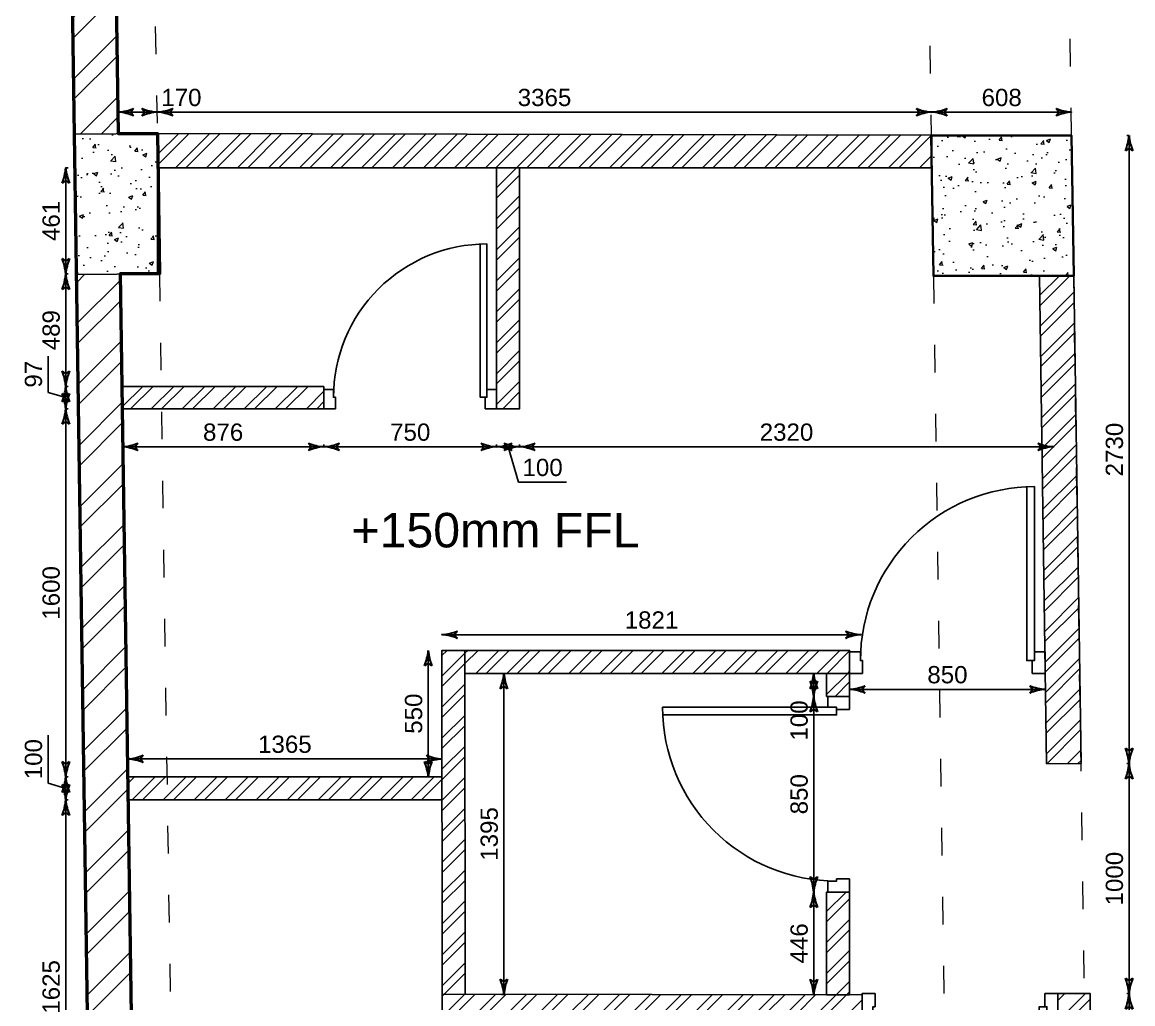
# Model space of a CAD drawing. Header units: millimetres. Extents: x 68727 to 319899, y -4876 to 265722.
# Drawn here: x 203892 to 208718, y 67633 to 71899 of the extents above; entities that cross this region are included whole.
import ezdxf

# ---------------------------------------------------------------- set-up
doc = ezdxf.new("R2010")
doc.units = ezdxf.units.MM
doc.linetypes.add('ACAD_ISO03W100', pattern=[30, 12, -18])
doc.linetypes.add('HIDDEN', pattern=[9.525, 6.35, -3.175])
for name, color, linetype in [('Dimensions', 172, 'Continuous'), ('Door', 23, 'Continuous'), ('POLY', 6, 'Continuous'), ('washroom walls', 5, 'Continuous')]:
    doc.layers.add(name, color=color, linetype=linetype)
for name, color, linetype, lineweight in [('HACH', 252, 'Continuous', 13), ('LS_DR_Plan Beam', 9, 'HIDDEN', 0), ('LS_DR_Wall', 7, 'Continuous', 35), ('wall', 5, 'Continuous', 30)]:
    doc.layers.add(name, color=color, linetype=linetype, lineweight=lineweight)
doc.styles.get("Standard").update_dxf_attribs({"font": 'arial.ttf'})
doc.dimstyles.new('SC-25', dxfattribs={"dimtxt": 75, "dimasz": 0.4, "dimexe": 1, "dimexo": 100, "dimgap": 25, "dimtad": 1, "dimdec": 0, "dimzin": 0, "dimdsep": 46, "dimtxsty": 'Standard', "dimblk1": 'A1', "dimblk2": 'A1', "dimsah": 1, "dimcen": 0.09, "dimdle": 3, "dimclrd": 1, "dimclre": 1, "dimclrt": 1, "dimadec": 0, "dimazin": 0, "dimtfac": 1, "dimtdec": 0, "dimtofl": 0, "dimtmove": 0, "dimatfit": 2, "dimldrblk": 'A1', "dimfxl": 10, "dimfxlon": 1, "dimtolj": 1, "dimtzin": 0, "dimarcsym": 0})
pattern_1 = [(45, (-624962.11, -131860.55), (-134.70384, 134.70384), []), (45, (-624872.31, -131860.55), (-134.70384, 134.70384), [])]
pattern_2 = [(50, (-624962.11, -131860.55), (182.18467, -15.939086), [19.05, -209.55]), (355, (-624962.11, -131860.55), (-35.24342, 191.056845), [15.24, -167.640584]), (100.451445, (-624946.93, -131861.88), (146.941247, 175.117752), [16.19001, -178.090245]), (46.1842, (-624962.11, -131809.75), (271.07904, -42.04233), [28.575, -314.325]), (96.635558, (-624939.52, -131813.25), (237.40413, 247.426125), [24.28502, -267.13561]), (351.18415, (-624962.11, -131809.75), (237.40413, 247.42612), [22.85997, -251.45973]), (21, (-624936.71, -131822.45), (151.61439, -102.265198), [19.05, -209.55]), (326, (-624936.71, -131822.45), (61.80203, 184.187966), [15.24, -167.64]), (71.451445, (-624924.08, -131830.97), (213.41642, 81.92277), [16.19001, -178.089938]), (37.5, (-624962.114, -131860.55), (3.0886033, 84.555039), [0, -165.608, 0, -170.18, 0, -168.275]), (7.5, (-624962.11, -131860.55), (66.8196625, 100.180575), [0, -97.028, 0, -161.798, 0, -64.135]), (327.5, (-625018.756, -131860.55), (135.590595, -5.728744), [0, -63.5, 0, -198.12, 0, -262.89]), (317.5, (-625044.16, -131860.55), (148.129181, 25.426491), [0, -82.55, 0, -131.572, 0, -186.69])]
pattern_3 = [(45, (-1781.72, -41319.25), (-67.35192, 67.35192), []), (45, (-1736.82, -41319.25), (-67.35192, 67.35192), [])]

# ---------------------------------------------------------------- blocks, each defined once
blk = doc.blocks.new('D900')
for points in [[(0, 840), (0, 900), (100, 900), (100, 850), (60, 850), (60, 840)], [(0, 60), (0, 0), (100, 0), (100, 50), (60, 50), (60, 60)]]:
    blk.add_lwpolyline(points, close=True)
blk.add_lwpolyline([(60, 850, -0.414214), (860, 50), (60, 50), (60, 85), (859.2, 85)], format="xyb")
blk = doc.blocks.new('toilet layout')
at = {"layer": 'HACH'}
h = blk.add_hatch(dxfattribs=at)
h.set_pattern_fill('ANSI32', color=5, scale=10)
h.set_pattern_definition(pattern_3)
h.paths.add_polyline_path([(226355.7, 30709.4), (226355.6, 30717.6), (225898.7, 30718.7), (225898.7, 30575.6), (226357.7, 30575.6)])
h.paths.add_polyline_path([(225898.7, 30718.7), (225100.6, 30720.6), (225100.6, 30575.6), (225898.7, 30575.6)])
h.paths.add_polyline_path([(225100.6, 30720.6), (222993.1, 30725.6), (222995.3, 30575.6), (225100.6, 30575.6)])
h = blk.add_hatch(dxfattribs=at)
h.set_pattern_fill('ANSI32', color=5, scale=10)
h.set_pattern_definition(pattern_3)
h.paths.add_polyline_path([(224566.8, 30575.6), (224466.8, 30575.6), (224466.8, 29528.2), (224566.8, 29528.2)])
h.paths.add_polyline_path([(223716.8, 29625.6), (222839.4, 29625.6), (222840.9, 29528.2), (223716.8, 29528.2)])
h.paths.add_polyline_path([(222863.1, 27928.2), (224229.8, 27928.2), (224229.8, 27828.2), (222863.1, 27828.2)])
h.paths.add_polyline_path([(222891.7, 26202.9), (224329.8, 26202.9), (224329.8, 26102.9), (222891.7, 26102.9)])
edge = h.paths.add_edge_path()
edge.add_line((224229.8, 25402.9), (224229.8, 24777.9))
edge.add_line((224229.8, 24777.9), (224329.8, 24777.9))
edge.add_line((224329.8, 24777.9), (224329.8, 25402.9))
h = blk.add_hatch(dxfattribs=at)
h.set_pattern_fill('ANSI32', color=5, scale=10)
h.set_pattern_definition(pattern_3)
h.paths.add_polyline_path([(226974.7, 30106.1), (226826.7, 30105.6), (226856.7, 27985.6), (227006.7, 27986.1)])
h.paths.add_polyline_path([(226905.5, 26986.2), (227046.8, 26986.2), (227046.8, 25254.1), (226905.5, 25254.1)])
h = blk.add_hatch(dxfattribs=at)
h.set_pattern_fill('ANSI32', color=5, scale=10)
h.set_pattern_definition(pattern_3)
h.paths.add_polyline_path([(224230, 26984), (226055.1, 26981.2), (226055.1, 26900.2), (224230, 26902.9)])
h.paths.add_polyline_path([(226000.8, 27427.9), (225900.8, 27427.9), (225900.9, 26981.4), (226000.9, 26981.4)])
h.paths.add_polyline_path([(225900.8, 28278.2), (225900.8, 28378.2), (226000.8, 28378.2), (226000.8, 28278.2)])
edge = h.paths.add_edge_path()
edge.add_line((224330, 26982.7), (224329.8, 28478.2))
edge.add_line((224329.8, 28478.2), (224229.8, 28478.2))
edge.add_line((224229.8, 28478.2), (224230.1, 26984))
h = blk.add_hatch(dxfattribs=at)
h.set_pattern_fill('ANSI32', color=5, scale=10)
h.set_pattern_definition(pattern_3)
h.paths.add_polyline_path([(224329.8, 28478.2), (226000.8, 28478.2), (226000.8, 28378.1), (224329.8, 28378.1)])
at = {"layer": 'washroom walls'}
blk.add_line((224329.8, 28377.9), (226056.4, 28378.2), dxfattribs=at)
for points in [[(226357.7, 30575.6), (226357.7, 30717.6), (222993.1, 30725.6)], [(222993.1, 30725.6), (222995.3, 30575.6), (226357.7, 30575.6)], [(224330, 26982.7), (224329.8, 28478.2), (224229.8, 28478.2), (224230.1, 26984)], [(224229.8, 25402.9), (224229.8, 24777.9), (224329.8, 24777.9), (224329.8, 25402.9)], [(224329.8, 25402.9), (224229.8, 25402.9)]]:
    blk.add_lwpolyline(points, dxfattribs=at)
for points in [[(224566.8, 30575.6), (224466.8, 30575.6), (224466.8, 29528.2), (224566.8, 29528.2)], [(226974.7, 30106.1), (226826.7, 30105.6), (226856.7, 27985.6), (227006.7, 27986.1)], [(223716.8, 29625.6), (222839.4, 29625.6), (222840.9, 29528.2), (223716.8, 29528.2)], [(224329.8, 28478.2), (226000.8, 28478.2), (226000.8, 28378.1), (224329.8, 28378.1)], [(225900.8, 28278.2), (225900.8, 28378.2), (226000.8, 28378.2), (226000.8, 28278.2)], [(222863.1, 27928.2), (224229.8, 27928.2), (224229.8, 27828.2), (222863.1, 27828.2)], [(226000.8, 27427.9), (225900.8, 27427.9), (225900.9, 26981.4), (226000.9, 26981.4)], [(224230, 26984), (226055.1, 26981.2), (226055.1, 26900.2), (224230, 26902.9)], [(226905.5, 26986.2), (227046.8, 26986.2), (227046.8, 25254.1), (226905.5, 25254.1)], [(222891.7, 26202.9), (224329.8, 26202.9), (224329.8, 26102.9), (222891.7, 26102.9)]]:
    blk.add_lwpolyline(points, close=True, dxfattribs=at)
at = {"layer": 'Door'}
for p, xscale, yscale, zscale, rotation in [((224466.8, 29528.2), 0.8333333333333185, 0.8333333333333185, 0.8333333333333185, 90), ((226851.2, 28377.4), 0.9447939309624585, 0.9447939309624585, 0.9447939309624585, 90.00000000000001), ((226000.8, 28278.2), 0.9447939309624585, 0.9447939309624585, 0.9447939309624585, 180), ((226905.5, 26986.2), -0.9447939309624585, 0.9447939309624585, 0.9447939309624585, 90), ((224329.8, 26102.9), 0.7777777777777796, 0.7777777777777796, 0.7777777777777796, 180)]:
    blk.add_blockref('D900', p, dxfattribs=dict(at, xscale=xscale, yscale=yscale, zscale=zscale, rotation=rotation))
at = {"layer": 'Door', "xscale": -0.7777777777777796, "yscale": 0.7777777777777796, "zscale": 0.7777777777777796}
blk.add_blockref('D900', (224329.8, 26202.9), dxfattribs=at)
blk = doc.blocks.new('A1')
at = {"layer": 'wall', "color": 1}
for p, q in [((-138, 0), (-167, 40)), ((-167, -40), (-138, 0))]:
    blk.add_line(p, q, dxfattribs=at)
for centre, start, end in [((53, 586), 248, 264.8035), ((53, -586), 95.1965, 112)]:
    blk.add_arc(centre, 589, start, end, dxfattribs=at)
blk = doc.blocks.new('*D680')
at = {"layer": 'Defpoints', "color": 0, "transparency": 16777216}
for p in [(204479.2, 71508.4), (204309.3, 71416.2), (204479.2, 71419.4)]:
    blk.add_point(p, dxfattribs=at)
at = {"layer": 'Dimensions', "color": 1, "lineweight": -2, "transparency": 16777216}
for p, q in [((204309.3, 71508.4), (204309.3, 71509.4)), ((204309.7, 71508.4), (204478.8, 71508.4)), ((204479.2, 71508.4), (204479.2, 71509.4)), ((204479.2, 71508.4), (204688, 71508.4))]:
    blk.add_line(p, q, dxfattribs=at)
at = {"layer": 'Dimensions', "color": 1, "lineweight": -2, "transparency": 16777216, "xscale": 0.4, "yscale": 0.4, "zscale": 0.4, "rotation": 180}
blk.add_blockref('A1', (204309.3, 71508.4), dxfattribs=at)
at = {"layer": 'Dimensions', "color": 1, "lineweight": -2, "transparency": 16777216, "xscale": 0.4, "yscale": 0.4, "zscale": 0.4}
blk.add_blockref('A1', (204479.2, 71508.4), dxfattribs=at)
at = {"layer": 'Dimensions', "color": 1, "transparency": 16777216, "insert": (204583.8, 71571.7), "char_height": 75, "attachment_point": 5}
blk.add_mtext('\\A1;170', dxfattribs=at)
blk = doc.blocks.new('*D681')
at = {"layer": 'Defpoints', "color": 0, "transparency": 16777216}
for p in [(207843.9, 71508.4), (204479.2, 71419.4), (207843.9, 71406.7)]:
    blk.add_point(p, dxfattribs=at)
at = {"layer": 'Dimensions', "color": 1, "lineweight": -2, "transparency": 16777216}
for p, q in [((204479.2, 71508.4), (204479.2, 71509.4)), ((204479.6, 71508.4), (207843.5, 71508.4)), ((207843.9, 71506.7), (207843.9, 71509.4))]:
    blk.add_line(p, q, dxfattribs=at)
at = {"layer": 'Dimensions', "color": 1, "lineweight": -2, "transparency": 16777216, "xscale": 0.4, "yscale": 0.4, "zscale": 0.4, "rotation": 180}
blk.add_blockref('A1', (204479.2, 71508.4), dxfattribs=at)
at = {"layer": 'Dimensions', "color": 1, "lineweight": -2, "transparency": 16777216, "xscale": 0.4, "yscale": 0.4, "zscale": 0.4}
blk.add_blockref('A1', (207843.9, 71508.4), dxfattribs=at)
at = {"layer": 'Dimensions', "color": 1, "transparency": 16777216, "insert": (206161.6, 71571.7), "char_height": 75, "attachment_point": 5}
blk.add_mtext('\\A1;3365', dxfattribs=at)
blk = doc.blocks.new('*D682')
at = {"layer": 'Defpoints', "color": 0, "transparency": 16777216}
for p in [(208451.9, 71508.4), (207843.9, 71406.7), (208451.9, 71406.7)]:
    blk.add_point(p, dxfattribs=at)
at = {"layer": 'Dimensions', "color": 1, "lineweight": -2, "transparency": 16777216}
for p, q in [((207843.9, 71506.7), (207843.9, 71509.4)), ((207844.3, 71508.4), (208451.5, 71508.4)), ((208451.9, 71506.7), (208451.9, 71509.4))]:
    blk.add_line(p, q, dxfattribs=at)
at = {"layer": 'Dimensions', "color": 1, "lineweight": -2, "transparency": 16777216, "xscale": 0.4, "yscale": 0.4, "zscale": 0.4, "rotation": 180}
blk.add_blockref('A1', (207843.9, 71508.4), dxfattribs=at)
at = {"layer": 'Dimensions', "color": 1, "lineweight": -2, "transparency": 16777216, "xscale": 0.4, "yscale": 0.4, "zscale": 0.4}
blk.add_blockref('A1', (208451.9, 71508.4), dxfattribs=at)
at = {"layer": 'Dimensions', "color": 1, "transparency": 16777216, "insert": (208147.9, 71571.7), "char_height": 75, "attachment_point": 5}
blk.add_mtext('\\A1;608', dxfattribs=at)
blk = doc.blocks.new('*D683')
at = {"layer": 'Defpoints', "color": 0, "transparency": 16777216}
for p in [(208451.9, 71406.7), (208492.4, 68676.7), (208701.3, 68676.7)]:
    blk.add_point(p, dxfattribs=at)
at = {"layer": 'Dimensions', "color": 1, "lineweight": -2, "transparency": 16777216}
for p, q in [((208691.3, 71406.7), (208702.3, 71406.7)), ((208701.3, 71406.3), (208701.3, 68677.1)), ((208691.3, 68676.7), (208702.3, 68676.7))]:
    blk.add_line(p, q, dxfattribs=at)
at = {"layer": 'Dimensions', "color": 1, "lineweight": -2, "transparency": 16777216, "xscale": 0.4, "yscale": 0.4, "zscale": 0.4}
for p, rotation in [((208701.3, 71406.7), 90), ((208701.3, 68676.7), 270)]:
    blk.add_blockref('A1', p, dxfattribs=dict(at, rotation=rotation))
at = {"layer": 'Dimensions', "color": 1, "transparency": 16777216, "insert": (208638, 70041.7), "char_height": 75, "attachment_point": 5, "rotation": 90}
blk.add_mtext('\\A1;2730', dxfattribs=at)
blk = doc.blocks.new('*D684')
at = {"layer": 'Defpoints', "color": 0, "transparency": 16777216}
for p in [(208492.4, 68676.7), (208533, 67676.8), (208701.3, 67676.8)]:
    blk.add_point(p, dxfattribs=at)
at = {"layer": 'Dimensions', "color": 1, "lineweight": -2, "transparency": 16777216}
for p, q in [((208691.3, 68676.7), (208702.3, 68676.7)), ((208701.3, 68676.3), (208701.3, 67677.2)), ((208691.3, 67676.8), (208702.3, 67676.8))]:
    blk.add_line(p, q, dxfattribs=at)
at = {"layer": 'Dimensions', "color": 1, "lineweight": -2, "transparency": 16777216, "xscale": 0.4, "yscale": 0.4, "zscale": 0.4}
for p, rotation in [((208701.3, 68676.7), 90), ((208701.3, 67676.8), 270)]:
    blk.add_blockref('A1', p, dxfattribs=dict(at, rotation=rotation))
at = {"layer": 'Dimensions', "color": 1, "transparency": 16777216, "insert": (208638, 68176.8), "char_height": 75, "attachment_point": 5, "rotation": 90}
blk.add_mtext('\\A1;1000', dxfattribs=at)
blk = doc.blocks.new('*D685')
at = {"layer": 'Defpoints', "color": 0, "transparency": 16777216}
for p in [(208533, 67676.8), (208542, 65334.7), (208701.3, 65334.7)]:
    blk.add_point(p, dxfattribs=at)
at = {"layer": 'Dimensions', "color": 1, "lineweight": -2, "transparency": 16777216}
for p, q in [((208691.3, 67676.8), (208702.3, 67676.8)), ((208701.3, 67676.4), (208701.3, 65335.1)), ((208691.3, 65334.7), (208702.3, 65334.7))]:
    blk.add_line(p, q, dxfattribs=at)
at = {"layer": 'Dimensions', "color": 1, "lineweight": -2, "transparency": 16777216, "xscale": 0.4, "yscale": 0.4, "zscale": 0.4}
for p, rotation in [((208701.3, 67676.8), 90), ((208701.3, 65334.7), 270)]:
    blk.add_blockref('A1', p, dxfattribs=dict(at, rotation=rotation))
at = {"layer": 'Dimensions', "color": 1, "transparency": 16777216, "insert": (208638, 66505.7), "char_height": 75, "attachment_point": 5, "rotation": 90}
blk.add_mtext('\\A1;2342', dxfattribs=at)
blk = doc.blocks.new('*D698')
at = {"layer": 'Defpoints', "color": 0, "transparency": 16777216}
for p in [(204081.5, 68518.7), (204352.3, 68518.7), (204377.9, 66893.5)]:
    blk.add_point(p, dxfattribs=at)
at = {"layer": 'Dimensions', "color": 1, "lineweight": -2, "transparency": 16777216}
for p, q in [((204091.5, 68518.7), (204080.5, 68518.7)), ((204081.5, 66893.9), (204081.5, 68518.3)), ((204091.5, 66893.5), (204080.5, 66893.5))]:
    blk.add_line(p, q, dxfattribs=at)
at = {"layer": 'Dimensions', "color": 1, "lineweight": -2, "transparency": 16777216, "xscale": 0.4, "yscale": 0.4, "zscale": 0.4}
for p, rotation in [((204081.5, 68518.7), 90), ((204081.5, 66893.5), 270)]:
    blk.add_blockref('A1', p, dxfattribs=dict(at, rotation=rotation))
at = {"layer": 'Dimensions', "color": 1, "transparency": 16777216, "insert": (204018.2, 67706.1), "char_height": 75, "attachment_point": 5, "rotation": 90}
blk.add_mtext('\\A1;1625', dxfattribs=at)
blk = doc.blocks.new('*D699')
at = {"layer": 'Defpoints', "color": 0, "transparency": 16777216}
for p in [(204081.5, 68618.7), (204350.8, 68618.7), (204352.3, 68518.7)]:
    blk.add_point(p, dxfattribs=at)
at = {"layer": 'Dimensions', "color": 1, "lineweight": -2, "transparency": 16777216}
for p, q in [((204004.7, 68591.8), (204004.7, 68800.2)), ((204091.5, 68618.7), (204080.5, 68618.7)), ((204081.5, 68519.1), (204081.5, 68618.3)), ((204081.5, 68568.7), (204004.7, 68591.8)), ((204091.5, 68518.7), (204080.5, 68518.7))]:
    blk.add_line(p, q, dxfattribs=at)
at = {"layer": 'Dimensions', "color": 1, "lineweight": -2, "transparency": 16777216, "xscale": 0.4, "yscale": 0.4, "zscale": 0.4}
for p, rotation in [((204081.5, 68618.7), 90), ((204081.5, 68518.7), 270)]:
    blk.add_blockref('A1', p, dxfattribs=dict(at, rotation=rotation))
at = {"layer": 'Dimensions', "color": 1, "transparency": 16777216, "insert": (203941.4, 68696), "char_height": 75, "attachment_point": 5, "rotation": 90}
blk.add_mtext('\\A1;100', dxfattribs=at)
blk = doc.blocks.new('*D700')
at = {"layer": 'Defpoints', "color": 0, "transparency": 16777216}
for p in [(204081.5, 70218.7), (204327.1, 70218.7), (204350.8, 68618.7)]:
    blk.add_point(p, dxfattribs=at)
at = {"layer": 'Dimensions', "color": 1, "lineweight": -2, "transparency": 16777216}
for p, q in [((204091.5, 70218.7), (204080.5, 70218.7)), ((204081.5, 68619.1), (204081.5, 70218.3)), ((204091.5, 68618.7), (204080.5, 68618.7))]:
    blk.add_line(p, q, dxfattribs=at)
at = {"layer": 'Dimensions', "color": 1, "lineweight": -2, "transparency": 16777216, "xscale": 0.4, "yscale": 0.4, "zscale": 0.4}
for p, rotation in [((204081.5, 70218.7), 90), ((204081.5, 68618.7), 270)]:
    blk.add_blockref('A1', p, dxfattribs=dict(at, rotation=rotation))
at = {"layer": 'Dimensions', "color": 1, "transparency": 16777216, "insert": (204018.2, 69418.7), "char_height": 75, "attachment_point": 5, "rotation": 90}
blk.add_mtext('\\A1;1600', dxfattribs=at)
blk = doc.blocks.new('*D701')
at = {"layer": 'Defpoints', "color": 0, "transparency": 16777216}
for p in [(204081.5, 70316.2), (204325.6, 70316.2), (204327.1, 70218.7)]:
    blk.add_point(p, dxfattribs=at)
at = {"layer": 'Dimensions', "color": 1, "lineweight": -2, "transparency": 16777216}
for p, q in [((204004.7, 70290.5), (204004.7, 70447.9)), ((204091.5, 70316.2), (204080.5, 70316.2)), ((204081.5, 70219.1), (204081.5, 70315.8)), ((204081.5, 70267.5), (204004.7, 70290.5)), ((204091.5, 70218.7), (204080.5, 70218.7))]:
    blk.add_line(p, q, dxfattribs=at)
at = {"layer": 'Dimensions', "color": 1, "lineweight": -2, "transparency": 16777216, "xscale": 0.4, "yscale": 0.4, "zscale": 0.4}
for p, rotation in [((204081.5, 70316.2), 90), ((204081.5, 70218.7), 270)]:
    blk.add_blockref('A1', p, dxfattribs=dict(at, rotation=rotation))
at = {"layer": 'Dimensions', "color": 1, "transparency": 16777216, "insert": (203941.4, 70369.2), "char_height": 75, "attachment_point": 5, "rotation": 90}
blk.add_mtext('\\A1;97', dxfattribs=at)
blk = doc.blocks.new('*D702')
at = {"layer": 'Defpoints', "color": 0, "transparency": 16777216}
for p in [(204081.5, 70804.9), (204318.4, 70804.9), (204325.6, 70316.2)]:
    blk.add_point(p, dxfattribs=at)
at = {"layer": 'Dimensions', "color": 1, "lineweight": -2, "transparency": 16777216}
for p, q in [((204091.5, 70804.9), (204080.5, 70804.9)), ((204081.5, 70316.6), (204081.5, 70804.5)), ((204091.5, 70316.2), (204080.5, 70316.2))]:
    blk.add_line(p, q, dxfattribs=at)
at = {"layer": 'Dimensions', "color": 1, "lineweight": -2, "transparency": 16777216, "xscale": 0.4, "yscale": 0.4, "zscale": 0.4}
for p, rotation in [((204081.5, 70804.9), 90), ((204081.5, 70316.2), 270)]:
    blk.add_blockref('A1', p, dxfattribs=dict(at, rotation=rotation))
at = {"layer": 'Dimensions', "color": 1, "transparency": 16777216, "insert": (204018.2, 70560.5), "char_height": 75, "attachment_point": 5, "rotation": 90}
blk.add_mtext('\\A1;489', dxfattribs=at)
blk = doc.blocks.new('*D703')
at = {"layer": 'Defpoints', "color": 0, "transparency": 16777216}
for p in [(204081.5, 71266.2), (204481.5, 71266.2), (204318.4, 70804.9)]:
    blk.add_point(p, dxfattribs=at)
at = {"layer": 'Dimensions', "color": 1, "lineweight": -2, "transparency": 16777216}
for p, q in [((204091.5, 71266.2), (204080.5, 71266.2)), ((204081.5, 70805.3), (204081.5, 71265.8)), ((204091.5, 70804.9), (204080.5, 70804.9))]:
    blk.add_line(p, q, dxfattribs=at)
at = {"layer": 'Dimensions', "color": 1, "lineweight": -2, "transparency": 16777216, "xscale": 0.4, "yscale": 0.4, "zscale": 0.4}
for p, rotation in [((204081.5, 71266.2), 90), ((204081.5, 70804.9), 270)]:
    blk.add_blockref('A1', p, dxfattribs=dict(at, rotation=rotation))
at = {"layer": 'Dimensions', "color": 1, "transparency": 16777216, "insert": (204018.2, 71035.5), "char_height": 75, "attachment_point": 5, "rotation": 90}
blk.add_mtext('\\A1;461', dxfattribs=at)
blk = doc.blocks.new('*D704')
at = {"layer": 'Defpoints', "color": 0, "transparency": 16777216}
for p in [(204327.1, 70218.7), (205203, 70218.7), (205203, 70053.7)]:
    blk.add_point(p, dxfattribs=at)
at = {"layer": 'Dimensions', "color": 1, "lineweight": -2, "transparency": 16777216}
for p, q in [((204327.1, 70063.7), (204327.1, 70052.7)), ((204327.5, 70053.7), (205202.6, 70053.7)), ((205203, 70063.7), (205203, 70052.7))]:
    blk.add_line(p, q, dxfattribs=at)
at = {"layer": 'Dimensions', "color": 1, "lineweight": -2, "transparency": 16777216, "xscale": 0.4, "yscale": 0.4, "zscale": 0.4, "rotation": 180}
blk.add_blockref('A1', (204327.1, 70053.7), dxfattribs=at)
at = {"layer": 'Dimensions', "color": 1, "lineweight": -2, "transparency": 16777216, "xscale": 0.4, "yscale": 0.4, "zscale": 0.4}
blk.add_blockref('A1', (205203, 70053.7), dxfattribs=at)
at = {"layer": 'Dimensions', "color": 1, "transparency": 16777216, "insert": (204765.1, 70117), "char_height": 75, "attachment_point": 5}
blk.add_mtext('\\A1;876', dxfattribs=at)
blk = doc.blocks.new('*D705')
at = {"layer": 'Defpoints', "color": 0, "transparency": 16777216}
for p in [(205203, 70218.7), (205953, 70218.7), (205953, 70053.7)]:
    blk.add_point(p, dxfattribs=at)
at = {"layer": 'Dimensions', "color": 1, "lineweight": -2, "transparency": 16777216}
for p, q in [((205203, 70063.7), (205203, 70052.7)), ((205203.4, 70053.7), (205952.6, 70053.7)), ((205953, 70063.7), (205953, 70052.7))]:
    blk.add_line(p, q, dxfattribs=at)
at = {"layer": 'Dimensions', "color": 1, "lineweight": -2, "transparency": 16777216, "xscale": 0.4, "yscale": 0.4, "zscale": 0.4, "rotation": 180}
blk.add_blockref('A1', (205203, 70053.7), dxfattribs=at)
at = {"layer": 'Dimensions', "color": 1, "lineweight": -2, "transparency": 16777216, "xscale": 0.4, "yscale": 0.4, "zscale": 0.4}
blk.add_blockref('A1', (205953, 70053.7), dxfattribs=at)
at = {"layer": 'Dimensions', "color": 1, "transparency": 16777216, "insert": (205578, 70117), "char_height": 75, "attachment_point": 5}
blk.add_mtext('\\A1;750', dxfattribs=at)
blk = doc.blocks.new('*D706')
at = {"layer": 'Defpoints', "color": 0, "transparency": 16777216}
for p in [(205953, 70218.7), (206053, 70218.7), (206053, 70053.7)]:
    blk.add_point(p, dxfattribs=at)
at = {"layer": 'Dimensions', "color": 1, "lineweight": -2, "transparency": 16777216}
for p, q in [((205953, 70063.7), (205953, 70052.7)), ((205953.4, 70053.7), (206052.6, 70053.7)), ((206003, 70053.7), (206049, 69900.3)), ((206053, 70063.7), (206053, 70052.7)), ((206049, 69900.3), (206257.4, 69900.3))]:
    blk.add_line(p, q, dxfattribs=at)
at = {"layer": 'Dimensions', "color": 1, "lineweight": -2, "transparency": 16777216, "xscale": 0.4, "yscale": 0.4, "zscale": 0.4, "rotation": 180}
blk.add_blockref('A1', (205953, 70053.7), dxfattribs=at)
at = {"layer": 'Dimensions', "color": 1, "lineweight": -2, "transparency": 16777216, "xscale": 0.4, "yscale": 0.4, "zscale": 0.4}
blk.add_blockref('A1', (206053, 70053.7), dxfattribs=at)
at = {"layer": 'Dimensions', "color": 1, "transparency": 16777216, "insert": (206153.2, 69963.6), "char_height": 75, "attachment_point": 5}
blk.add_mtext('\\A1;100', dxfattribs=at)
blk = doc.blocks.new('*D707')
at = {"layer": 'Defpoints', "color": 0, "transparency": 16777216}
for p in [(206053, 70218.7), (208372.7, 70098.9), (208372.7, 70053.7)]:
    blk.add_point(p, dxfattribs=at)
at = {"layer": 'Dimensions', "color": 1, "lineweight": -2, "transparency": 16777216}
for p, q in [((206053, 70063.7), (206053, 70052.7)), ((206053.4, 70053.7), (208372.3, 70053.7)), ((208372.7, 70053.7), (208372.7, 70052.7))]:
    blk.add_line(p, q, dxfattribs=at)
at = {"layer": 'Dimensions', "color": 1, "lineweight": -2, "transparency": 16777216, "xscale": 0.4, "yscale": 0.4, "zscale": 0.4, "rotation": 180}
blk.add_blockref('A1', (206053, 70053.7), dxfattribs=at)
at = {"layer": 'Dimensions', "color": 1, "lineweight": -2, "transparency": 16777216, "xscale": 0.4, "yscale": 0.4, "zscale": 0.4}
blk.add_blockref('A1', (208372.7, 70053.7), dxfattribs=at)
at = {"layer": 'Dimensions', "color": 1, "transparency": 16777216, "insert": (207212.9, 70117), "char_height": 75, "attachment_point": 5}
blk.add_mtext('\\A1;2320', dxfattribs=at)
blk = doc.blocks.new('*D708')
at = {"layer": 'Defpoints', "color": 0, "transparency": 16777216}
for p in [(207487, 69068.7), (208337.3, 69068.7), (208337.3, 68999.4)]:
    blk.add_point(p, dxfattribs=at)
at = {"layer": 'Dimensions', "color": 1, "lineweight": -2, "transparency": 16777216}
for p, q in [((207487, 68999.4), (207487, 68998.4)), ((207487.4, 68999.4), (208336.9, 68999.4)), ((208337.3, 68999.4), (208337.3, 68998.4))]:
    blk.add_line(p, q, dxfattribs=at)
at = {"layer": 'Dimensions', "color": 1, "lineweight": -2, "transparency": 16777216, "xscale": 0.4, "yscale": 0.4, "zscale": 0.4, "rotation": 180}
blk.add_blockref('A1', (207487, 68999.4), dxfattribs=at)
at = {"layer": 'Dimensions', "color": 1, "lineweight": -2, "transparency": 16777216, "xscale": 0.4, "yscale": 0.4, "zscale": 0.4}
blk.add_blockref('A1', (208337.3, 68999.4), dxfattribs=at)
at = {"layer": 'Dimensions', "color": 1, "transparency": 16777216, "insert": (207912.2, 69062.7), "char_height": 75, "attachment_point": 5}
blk.add_mtext('\\A1;850', dxfattribs=at)
blk = doc.blocks.new('*D709')
at = {"layer": 'Defpoints', "color": 0, "transparency": 16777216}
for p in [(205715.9, 69237.1), (205715.9, 69168.3), (207537, 69168.7)]:
    blk.add_point(p, dxfattribs=at)
at = {"layer": 'Dimensions', "color": 1, "lineweight": -2, "transparency": 16777216}
for p, q in [((205715.9, 69237.1), (205715.9, 69238.1)), ((207536.6, 69237.1), (205716.3, 69237.1)), ((207537, 69237.1), (207537, 69238.1))]:
    blk.add_line(p, q, dxfattribs=at)
at = {"layer": 'Dimensions', "color": 1, "lineweight": -2, "transparency": 16777216, "xscale": 0.4, "yscale": 0.4, "zscale": 0.4, "rotation": 180}
blk.add_blockref('A1', (205715.9, 69237.1), dxfattribs=at)
at = {"layer": 'Dimensions', "color": 1, "lineweight": -2, "transparency": 16777216, "xscale": 0.4, "yscale": 0.4, "zscale": 0.4}
blk.add_blockref('A1', (207537, 69237.1), dxfattribs=at)
at = {"layer": 'Dimensions', "color": 1, "transparency": 16777216, "insert": (206626.5, 69300.4), "char_height": 75, "attachment_point": 5}
blk.add_mtext('\\A1;1821', dxfattribs=at)
blk = doc.blocks.new('*D710')
at = {"layer": 'Defpoints', "color": 0, "transparency": 16777216}
for p in [(205715.9, 69168.7), (205656.3, 68618.7), (205715.9, 68618.7)]:
    blk.add_point(p, dxfattribs=at)
at = {"layer": 'Dimensions', "color": 1, "lineweight": -2, "transparency": 16777216}
for p, q in [((205656.3, 69168.7), (205655.3, 69168.7)), ((205656.3, 69168.3), (205656.3, 68619.1)), ((205656.3, 68618.7), (205655.3, 68618.7))]:
    blk.add_line(p, q, dxfattribs=at)
at = {"layer": 'Dimensions', "color": 1, "lineweight": -2, "transparency": 16777216, "xscale": 0.4, "yscale": 0.4, "zscale": 0.4}
for p, rotation in [((205656.3, 69168.7), 90), ((205656.3, 68618.7), 270)]:
    blk.add_blockref('A1', p, dxfattribs=dict(at, rotation=rotation))
at = {"layer": 'Dimensions', "color": 1, "transparency": 16777216, "insert": (205593, 68893.7), "char_height": 75, "attachment_point": 5, "rotation": 90}
blk.add_mtext('\\A1;550', dxfattribs=at)
blk = doc.blocks.new('*D711')
at = {"layer": 'Defpoints', "color": 0, "transparency": 16777216}
for p in [(204350.8, 68697.1), (204350.8, 68618.7), (205715.9, 68618.7)]:
    blk.add_point(p, dxfattribs=at)
at = {"layer": 'Dimensions', "color": 1, "lineweight": -2, "transparency": 16777216}
for p, q in [((204350.8, 68697.1), (204350.8, 68698.1)), ((205715.5, 68697.1), (204351.2, 68697.1)), ((205715.9, 68697.1), (205715.9, 68698.1))]:
    blk.add_line(p, q, dxfattribs=at)
at = {"layer": 'Dimensions', "color": 1, "lineweight": -2, "transparency": 16777216, "xscale": 0.4, "yscale": 0.4, "zscale": 0.4, "rotation": 180}
blk.add_blockref('A1', (204350.8, 68697.1), dxfattribs=at)
at = {"layer": 'Dimensions', "color": 1, "lineweight": -2, "transparency": 16777216, "xscale": 0.4, "yscale": 0.4, "zscale": 0.4}
blk.add_blockref('A1', (205715.9, 68697.1), dxfattribs=at)
at = {"layer": 'Dimensions', "color": 1, "transparency": 16777216, "insert": (205033.4, 68760.4), "char_height": 75, "attachment_point": 5}
blk.add_mtext('\\A1;1365', dxfattribs=at)
blk = doc.blocks.new('*D712')
at = {"layer": 'Defpoints', "color": 0, "transparency": 16777216}
for p in [(205816, 69068.4), (205816.2, 67673.3), (205985, 67673.3)]:
    blk.add_point(p, dxfattribs=at)
at = {"layer": 'Dimensions', "color": 1, "lineweight": -2, "transparency": 16777216}
for p, q in [((205975, 69068.4), (205986, 69068.4)), ((205985, 69068), (205985, 67673.7)), ((205975, 67673.3), (205986, 67673.3))]:
    blk.add_line(p, q, dxfattribs=at)
at = {"layer": 'Dimensions', "color": 1, "lineweight": -2, "transparency": 16777216, "xscale": 0.4, "yscale": 0.4, "zscale": 0.4}
for p, rotation in [((205985, 69068.4), 90), ((205985, 67673.3), 270)]:
    blk.add_blockref('A1', p, dxfattribs=dict(at, rotation=rotation))
at = {"layer": 'Dimensions', "color": 1, "transparency": 16777216, "insert": (205921.7, 68370.9), "char_height": 75, "attachment_point": 5, "rotation": 90}
blk.add_mtext('\\A1;1395', dxfattribs=at)
blk = doc.blocks.new('*D713')
at = {"layer": 'Defpoints', "color": 0, "transparency": 16777216}
for p in [(207415.9, 69068.7), (207331.4, 68968.7), (207415.9, 68968.7)]:
    blk.add_point(p, dxfattribs=at)
at = {"layer": 'Dimensions', "color": 1, "lineweight": -2, "transparency": 16777216}
for p, q in [((207331.4, 69068.7), (207330.4, 69068.7)), ((207331.4, 69068.3), (207331.4, 68969.1)), ((207331.4, 68968.7), (207330.4, 68968.7)), ((207331.4, 68968.7), (207331.4, 68759.9))]:
    blk.add_line(p, q, dxfattribs=at)
at = {"layer": 'Dimensions', "color": 1, "lineweight": -2, "transparency": 16777216, "xscale": 0.4, "yscale": 0.4, "zscale": 0.4}
for p, rotation in [((207331.4, 69068.7), 90), ((207331.4, 68968.7), 270)]:
    blk.add_blockref('A1', p, dxfattribs=dict(at, rotation=rotation))
at = {"layer": 'Dimensions', "color": 1, "transparency": 16777216, "insert": (207268.1, 68864.1), "char_height": 75, "attachment_point": 5, "rotation": 90}
blk.add_mtext('\\A1;100', dxfattribs=at)
blk = doc.blocks.new('*D714')
at = {"layer": 'Defpoints', "color": 0, "transparency": 16777216}
for p in [(207415.9, 68968.7), (207331.4, 68118.4), (207421.5, 68118.4)]:
    blk.add_point(p, dxfattribs=at)
at = {"layer": 'Dimensions', "color": 1, "lineweight": -2, "transparency": 16777216}
for p, q in [((207331.4, 68968.7), (207330.4, 68968.7)), ((207331.4, 68968.3), (207331.4, 68118.8)), ((207331.4, 68118.4), (207330.4, 68118.4))]:
    blk.add_line(p, q, dxfattribs=at)
at = {"layer": 'Dimensions', "color": 1, "lineweight": -2, "transparency": 16777216, "xscale": 0.4, "yscale": 0.4, "zscale": 0.4}
for p, rotation in [((207331.4, 68968.7), 90), ((207331.4, 68118.4), 270)]:
    blk.add_blockref('A1', p, dxfattribs=dict(at, rotation=rotation))
at = {"layer": 'Dimensions', "color": 1, "transparency": 16777216, "insert": (207268.1, 68543.6), "char_height": 75, "attachment_point": 5, "rotation": 90}
blk.add_mtext('\\A1;850', dxfattribs=at)
blk = doc.blocks.new('*D715')
at = {"layer": 'Defpoints', "color": 0, "transparency": 16777216}
for p in [(207421.5, 68118.4), (207331.4, 67672), (207414, 67672)]:
    blk.add_point(p, dxfattribs=at)
at = {"layer": 'Dimensions', "color": 1, "lineweight": -2, "transparency": 16777216}
for p, q in [((207331.4, 68118.4), (207330.4, 68118.4)), ((207331.4, 68118), (207331.4, 67672.4)), ((207331.4, 67672), (207330.4, 67672))]:
    blk.add_line(p, q, dxfattribs=at)
at = {"layer": 'Dimensions', "color": 1, "lineweight": -2, "transparency": 16777216, "xscale": 0.4, "yscale": 0.4, "zscale": 0.4}
for p, rotation in [((207331.4, 68118.4), 90), ((207331.4, 67672), 270)]:
    blk.add_blockref('A1', p, dxfattribs=dict(at, rotation=rotation))
at = {"layer": 'Dimensions', "color": 1, "transparency": 16777216, "insert": (207268.1, 67895.2), "char_height": 75, "attachment_point": 5, "rotation": 90}
blk.add_mtext('\\A1;446', dxfattribs=at)
blk = doc.blocks.new('*D717')
at = {"layer": 'Defpoints', "color": 0, "transparency": 16777216}
for p in [(207541.3, 67676.8), (208391.6, 67676.8), (208391.6, 67476.5)]:
    blk.add_point(p, dxfattribs=at)
at = {"layer": 'Dimensions', "color": 1, "lineweight": -2, "transparency": 16777216}
for p, q in [((207541.3, 67486.5), (207541.3, 67475.5)), ((207541.7, 67476.5), (208391.2, 67476.5)), ((208391.6, 67486.5), (208391.6, 67475.5))]:
    blk.add_line(p, q, dxfattribs=at)
at = {"layer": 'Dimensions', "color": 1, "lineweight": -2, "transparency": 16777216, "xscale": 0.4, "yscale": 0.4, "zscale": 0.4, "rotation": 180}
blk.add_blockref('A1', (207541.3, 67476.5), dxfattribs=at)
at = {"layer": 'Dimensions', "color": 1, "lineweight": -2, "transparency": 16777216, "xscale": 0.4, "yscale": 0.4, "zscale": 0.4}
blk.add_blockref('A1', (208391.6, 67476.5), dxfattribs=at)
at = {"layer": 'Dimensions', "color": 1, "transparency": 16777216, "insert": (207966.5, 67539.8), "char_height": 75, "attachment_point": 5}
blk.add_mtext('\\A1;850', dxfattribs=at)

msp = doc.modelspace()

# ---------------------------------------------------------------- hatches: boundary and pattern name
at = {"layer": 'HACH'}
h = msp.add_hatch(dxfattribs=at)
h.set_pattern_fill('ANSI32', color=256, scale=20)
h.set_pattern_definition(pattern_1)
h.paths.add_polyline_path([(204235.6, 76379.3), (204045.6, 76379.3), (204119.3, 71413.2), (204309.3, 71414.8)])
h = msp.add_hatch(dxfattribs=at)
h.set_pattern_fill('AR-CONC', color=256)
h.set_pattern_definition(pattern_2)
h.paths.add_polyline_path([(204128.4, 70803.4), (204318.4, 70804.9), (204318.3, 70806.2), (204479.3, 70806.2), (204479.3, 71416.2), (204119.3, 71413.2)])
h = msp.add_hatch(dxfattribs=at)
h.set_pattern_fill('AR-CONC', color=256)
h.set_pattern_definition(pattern_2)
h.paths.add_polyline_path([(208460.9, 70796.7), (208451.9, 71406.7), (207841.8, 71406.7), (207850.9, 70796.7)])
h = msp.add_hatch(dxfattribs=at)
h.set_pattern_fill('ANSI32', color=256, scale=20)
h.set_pattern_definition(pattern_1)
h.paths.add_polyline_path([(204318.4, 70804.9), (204128.4, 70803.4), (204200.8, 65925.1), (204390.8, 65925.1)])

# ---------------------------------------------------------------- linework, layer by layer
msp.add_lwpolyline([(204479.3, 71416.2), (204119.3, 71413.2), (204128.4, 70803.4), (204479.3, 70806.2)], close=True)
at = {"layer": 'LS_DR_Plan Beam', "linetype": 'ACAD_ISO03W100', "ltscale": 10, "transparency": 33554508}
for p, q in [((204385.6, 76379.2), (204479.3, 71416.2)), ((207769.2, 76295.7), (207841.8, 71406.7)), ((208451.9, 71406.7), (208379.3, 76295.7)), ((204488.3, 70806.2), (204560.8, 65925.2)), ((207850.9, 70796.7), (207922.9, 65944.7)), ((208533, 65944.7), (208460.9, 70796.7))]:
    msp.add_line(p, q, dxfattribs=at)
at = {"layer": 'LS_DR_Wall', "lineweight": 50, "ltscale": 0.25}
msp.add_lwpolyline([(208572.3, 63293.7), (208581.5, 62673.7), (207971.5, 62673.7), (207932, 65334.7), (204209.5, 65334.7), (204036.4, 76999.2), (204376.4, 76999.2), (204385.6, 76379.2), (204235.6, 76379.2), (204309.3, 71416.2), (204479.3, 71416.2), (204488.3, 70806.2), (204318.3, 70806.2), (204390.8, 65925.2), (204560.8, 65925.2), (204567.5, 65475.2), (207929.9, 65475.2), (207922.9, 65944.7), (208533, 65944.7), (208542, 65334.7), (208092, 65334.7), (208122.3, 63293.7), (208572.3, 63293.7)], dxfattribs=at)
at = {"layer": 'LS_DR_Wall', "ltscale": 0.25}
msp.add_lwpolyline([(207841.8, 71406.7), (207850.9, 70796.7), (208460.9, 70796.7), (208451.9, 71406.7), (207841.8, 71406.7)], dxfattribs=at)

# ---------------------------------------------------------------- block references
at = {"layer": 'POLY'}
msp.add_blockref('toilet layout', (-18513.8, 40690.6), dxfattribs=at)

# ---------------------------------------------------------------- texts
at = {"color": 7, "insert": (205322.7, 69766.5), "char_height": 150, "attachment_point": 1}
msp.add_mtext_dynamic_manual_height_columns('\\pxt5;+150mm FFL', width=24159.375, gutter_width=47.5, heights=[47.9], dxfattribs=at)

# ---------------------------------------------------------------- dimensions: what is measured, and where the dimension line sits
at = {"layer": 'Dimensions'}
for base, p1, p2, picture, middle in [((204479.2, 71508.4), (204309.3, 71416.2), (204479.2, 71419.4), '*D680', (204583.8, 71571.7)), ((205203, 70053.7), (204327.1, 70218.7), (205203, 70218.7), '*D704', (204765.1, 70117)), ((205715.9, 69237.1), (207537, 69168.7), (205715.9, 69168.3), '*D709', (206626.5, 69300.4)), ((208337.3, 68999.4), (207487, 69068.7), (208337.3, 69068.7), '*D708', (207912.2, 69062.7)), ((204350.8, 68697.1), (205715.9, 68618.7), (204350.8, 68618.7), '*D711', (205033.4, 68760.4)), ((208391.6, 67476.5), (207541.3, 67676.8), (208391.6, 67676.8), '*D717', (207966.5, 67539.8))]:
    dim = msp.add_linear_dim(base=base, p1=p1, p2=p2, dimstyle='SC-25', dxfattribs=at)
    dim.commit()
    dim.dimension.update_dxf_attribs({"geometry": picture, "text_midpoint": middle})
for base, p1, p2, picture, middle in [((207843.9, 71508.4), (204479.2, 71419.4), (207843.9, 71406.7), '*D681', (206161.6, 71571.7)), ((208451.9, 71508.4), (207843.9, 71406.7), (208451.9, 71406.7), '*D682', (208147.9, 71571.7)), ((205953, 70053.7), (205203, 70218.7), (205953, 70218.7), '*D705', (205578, 70117)), ((206053, 70053.7), (205953, 70218.7), (206053, 70218.7), '*D706', (206074, 69963.6)), ((208372.7, 70053.7), (206053, 70218.7), (208372.7, 70098.9), '*D707', (207212.9, 70117))]:
    dim = msp.add_linear_dim(base=base, p1=p1, p2=p2, dimstyle='SC-25', override={"dimtmove": 1}, dxfattribs=at)
    dim.commit()
    dim.dimension.update_dxf_attribs({"geometry": picture, "text_midpoint": middle})
for base, p1, p2, picture, middle in [((208701.3, 68676.7), (208451.9, 71406.7), (208492.4, 68676.7), '*D683', (208638, 70041.7)), ((205656.3, 68618.7), (205715.9, 69168.7), (205715.9, 68618.7), '*D710', (205593, 68893.7)), ((205985, 67673.3), (205816, 69068.4), (205816.2, 67673.3), '*D712', (205921.7, 68370.9)), ((207331.4, 68968.7), (207415.9, 69068.7), (207415.9, 68968.7), '*D713', (207268.1, 68864.1))]:
    dim = msp.add_linear_dim(base=base, p1=p1, p2=p2, angle=90, dimstyle='SC-25', dxfattribs=at)
    dim.commit()
    dim.dimension.update_dxf_attribs({"geometry": picture, "text_midpoint": middle})
for base, p1, p2, picture, middle in [((204081.5, 71266.2), (204318.4, 70804.9), (204481.5, 71266.2), '*D703', (204018.2, 71035.5)), ((204081.5, 70804.9), (204325.6, 70316.2), (204318.4, 70804.9), '*D702', (204018.2, 70560.5)), ((204081.4652, 70316.1712), (204327.0912, 70218.7361), (204325.6068, 70316.1712), '*D701', (203941.3793, 70315.4916)), ((204081.5, 70218.7), (204350.8, 68618.7), (204327.1, 70218.7), '*D700', (204018.2, 69418.7)), ((207331.4, 68118.4), (207415.9, 68968.7), (207421.5, 68118.4), '*D714', (207268.1, 68543.6)), ((204081.5, 68618.7), (204352.3, 68518.7), (204350.8, 68618.7), '*D699', (203941.4, 68616.8)), ((208701.3, 67676.8), (208492.4, 68676.7), (208533, 67676.8), '*D684', (208638, 68176.8)), ((204081.5, 68518.7), (204377.9, 66893.5), (204352.3, 68518.7), '*D698', (204018.2, 67706.1)), ((207331.4, 67672), (207421.5, 68118.4), (207414, 67672), '*D715', (207268.1, 67895.2)), ((208701.3, 65334.7), (208533, 67676.8), (208542, 65334.7), '*D685', (208638, 66505.7))]:
    dim = msp.add_linear_dim(base=base, p1=p1, p2=p2, angle=90, dimstyle='SC-25', override={"dimtmove": 1}, dxfattribs=at)
    dim.commit()
    dim.dimension.update_dxf_attribs({"geometry": picture, "text_midpoint": middle})

doc.saveas('drawing.dxf')
